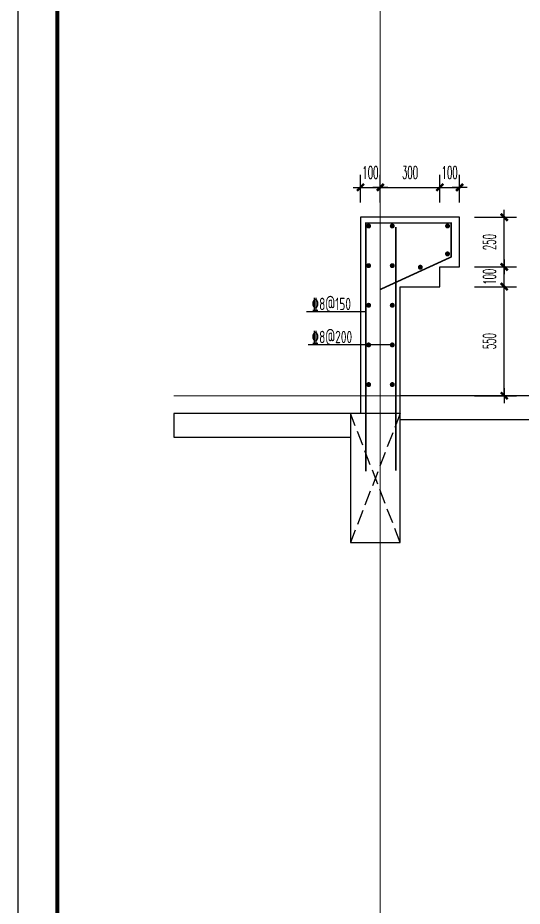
# Model space of a CAD drawing. Extents: x 169490 to 7584583, y -2399407 to 1374371.
# Drawn here: x 738419 to 740965, y 474149 to 478631 of the extents above; entities that cross this region are included whole.
import ezdxf

# ---------------------------------------------------------------- set-up
doc = ezdxf.new("R2010")
doc.units = 0
doc.header["$LTSCALE"] = 100
for name, pattern in [('ACAD_ISO10W100', [18.5, 12, -3, 0.5, -3]), ('DASH', [0.35, 0.25, -0.1]), ('DOTE', [2.42, 2, -0.2, 0.02, -0.2])]:
    doc.linetypes.add(name, pattern=pattern)
doc.layers.get('0').update_dxf_attribs({"linetype": 'CONTINUOUS'})
doc.layers.get('DEFPOINTS').update_dxf_attribs({"linetype": 'CONTINUOUS'})
doc.layers.add('DOTE', color=147, linetype='DOTE', lineweight=15)
for name, color, linetype in [('S-DETL-RBAR', 1, 'CONTINUOUS'), ('S-DETL-TEXT', 7, 'CONTINUOUS'), ('WALL', 7, 'CONTINUOUS'), ('图框', 140, 'CONTINUOUS'), ('尺寸标注', 3, 'CONTINUOUS')]:
    doc.layers.add(name, color=color, linetype=linetype)
doc.styles.add('DIM_FONT_T3', font='SIMPLEX', dxfattribs={"width": 0.494118, "bigfont": 'GBCBIG'})
doc.styles.add('TSSD_REIN', font='tssdeng.shx', dxfattribs={"width": 0.7, "bigfont": 'hztxt.shx'})
doc.dimstyles.new('DIMN100$TCH&&25', dxfattribs={"dimtxt": 63.75, "dimasz": 0.25, "dimexe": 62.5, "dimexo": 75, "dimgap": 43.125, "dimtad": 1, "dimdec": 0, "dimzin": 0, "dimdsep": 46, "dimtxsty": 'DIM_FONT_T3', "dimblk": '_DIMX', "dimcen": 0.09, "dimclrt": 7, "dimadec": 0, "dimazin": 0, "dimtfac": 1, "dimtdec": 0, "dimtix": 1, "dimtmove": 2, "dimatfit": 3, "dimldrblk": '_DIMX', "dimfxl": 10, "dimtolj": 1, "dimtzin": 0, "dimarcsym": 0})

# ---------------------------------------------------------------- blocks, each defined once
blk = doc.blocks.new('_DIMX')
blk.add_line((-150, 0), (150, 0))
at = {"const_width": 50}
blk.add_lwpolyline([(-70, -70), (70, 70)], dxfattribs=at)
blk = doc.blocks.new('*D333')
at = {"layer": 'DEFPOINTS', "color": 0, "transparency": 16777216}
for p in [(740648.8, 477624.8), (740874.2, 477624.8), (740648.8, 477374.8)]:
    blk.add_point(p, dxfattribs=at)
at = {"layer": '尺寸标注', "color": 0, "lineweight": -2, "transparency": 16777216}
for p, q in [((740723.8, 477624.8), (740936.7, 477624.8)), ((740874.2, 477375), (740874.2, 477624.5)), ((740723.8, 477374.8), (740936.7, 477374.8))]:
    blk.add_line(p, q, dxfattribs=at)
at = {"layer": '尺寸标注', "color": 0, "lineweight": -2, "transparency": 16777216, "xscale": 0.25, "yscale": 0.25, "zscale": 0.25}
for p, rotation in [((740874.2, 477624.8), 90), ((740874.2, 477374.8), 270)]:
    blk.add_blockref('_DIMX', p, dxfattribs=dict(at, rotation=rotation))
at = {"layer": '尺寸标注', "color": 7, "transparency": 16777216, "insert": (740799.2, 477499.8), "char_height": 63.75, "attachment_point": 5, "rotation": 90, "style": 'DIM_FONT_T3'}
blk.add_mtext('\\A1;250', dxfattribs=at)
blk = doc.blocks.new('*D334')
at = {"layer": 'DEFPOINTS', "color": 0, "transparency": 16777216}
for p in [(740648.8, 477374.8), (740874.2, 477374.8), (740648.8, 477274.8)]:
    blk.add_point(p, dxfattribs=at)
at = {"layer": '尺寸标注', "color": 0, "lineweight": -2, "transparency": 16777216}
for p, q in [((740723.8, 477374.8), (740936.7, 477374.8)), ((740874.2, 477375), (740874.2, 477375.3)), ((740874.2, 477274.8), (740874.2, 477374.8)), ((740723.8, 477274.8), (740936.7, 477274.8)), ((740874.2, 477274.5), (740874.2, 477274.3))]:
    blk.add_line(p, q, dxfattribs=at)
at = {"layer": '尺寸标注', "color": 0, "lineweight": -2, "transparency": 16777216, "xscale": 0.25, "yscale": 0.25, "zscale": 0.25}
for p, rotation in [((740874.2, 477374.8), 270), ((740874.2, 477274.8), 90)]:
    blk.add_blockref('_DIMX', p, dxfattribs=dict(at, rotation=rotation))
at = {"layer": '尺寸标注', "color": 7, "transparency": 16777216, "insert": (740799.2, 477324.8), "char_height": 63.75, "attachment_point": 5, "rotation": 90, "style": 'DIM_FONT_T3'}
blk.add_mtext('\\A1;100', dxfattribs=at)
blk = doc.blocks.new('*D335')
at = {"layer": 'DEFPOINTS', "color": 0, "transparency": 16777216}
for p in [(740648.8, 477274.8), (740874.2, 477274.8), (740648.8, 476724.8)]:
    blk.add_point(p, dxfattribs=at)
at = {"layer": '尺寸标注', "color": 0, "lineweight": -2, "transparency": 16777216}
for p, q in [((740723.8, 477274.8), (740936.7, 477274.8)), ((740874.2, 476725), (740874.2, 477274.5)), ((740723.8, 476724.8), (740936.7, 476724.8))]:
    blk.add_line(p, q, dxfattribs=at)
at = {"layer": '尺寸标注', "color": 0, "lineweight": -2, "transparency": 16777216, "xscale": 0.25, "yscale": 0.25, "zscale": 0.25}
for p, rotation in [((740874.2, 477274.8), 90), ((740874.2, 476724.8), 270)]:
    blk.add_blockref('_DIMX', p, dxfattribs=dict(at, rotation=rotation))
at = {"layer": '尺寸标注', "color": 7, "transparency": 16777216, "insert": (740799.2, 476999.8), "char_height": 63.75, "attachment_point": 5, "rotation": 90, "style": 'DIM_FONT_T3'}
blk.add_mtext('\\A1;550', dxfattribs=at)
blk = doc.blocks.new('*D336')
at = {"layer": 'DEFPOINTS', "color": 0, "transparency": 16777216}
for p in [(740648.8, 477775.9), (740548.8, 477624.8), (740648.8, 477624.8)]:
    blk.add_point(p, dxfattribs=at)
at = {"layer": '尺寸标注', "color": 0, "lineweight": -2, "transparency": 16777216}
for p, q in [((740548.8, 477699.8), (740548.8, 477838.4)), ((740648.8, 477699.8), (740648.8, 477838.4)), ((740548.6, 477775.9), (740548.3, 477775.9)), ((740548.8, 477775.9), (740648.8, 477775.9)), ((740649.1, 477775.9), (740649.3, 477775.9))]:
    blk.add_line(p, q, dxfattribs=at)
at = {"layer": '尺寸标注', "color": 0, "lineweight": -2, "transparency": 16777216, "xscale": 0.25, "yscale": 0.25, "zscale": 0.25}
blk.add_blockref('_DIMX', (740548.8, 477775.9), dxfattribs=at)
at = {"layer": '尺寸标注', "color": 0, "lineweight": -2, "transparency": 16777216, "xscale": 0.25, "yscale": 0.25, "zscale": 0.25, "rotation": 180}
blk.add_blockref('_DIMX', (740648.8, 477775.9), dxfattribs=at)
at = {"layer": '尺寸标注', "color": 7, "transparency": 16777216, "insert": (740598.8, 477850.9), "char_height": 63.75, "attachment_point": 5, "style": 'DIM_FONT_T3'}
blk.add_mtext('\\A1;100', dxfattribs=at)
blk = doc.blocks.new('*D337')
at = {"layer": 'DEFPOINTS', "color": 0, "transparency": 16777216}
for p in [(740548.8, 477775.9), (740248.8, 477624.8), (740548.8, 477624.8)]:
    blk.add_point(p, dxfattribs=at)
at = {"layer": '尺寸标注', "color": 0, "lineweight": -2, "transparency": 16777216}
for p, q in [((740248.8, 477699.8), (740248.8, 477838.4)), ((740548.8, 477699.8), (740548.8, 477838.4)), ((740249.1, 477775.9), (740548.6, 477775.9))]:
    blk.add_line(p, q, dxfattribs=at)
at = {"layer": '尺寸标注', "color": 0, "lineweight": -2, "transparency": 16777216, "xscale": 0.25, "yscale": 0.25, "zscale": 0.25, "rotation": 180}
blk.add_blockref('_DIMX', (740248.8, 477775.9), dxfattribs=at)
at = {"layer": '尺寸标注', "color": 0, "lineweight": -2, "transparency": 16777216, "xscale": 0.25, "yscale": 0.25, "zscale": 0.25}
blk.add_blockref('_DIMX', (740548.8, 477775.9), dxfattribs=at)
at = {"layer": '尺寸标注', "color": 7, "transparency": 16777216, "insert": (740398.8, 477850.9), "char_height": 63.75, "attachment_point": 5, "style": 'DIM_FONT_T3'}
blk.add_mtext('\\A1;300', dxfattribs=at)
blk = doc.blocks.new('*D539')
at = {"layer": 'DEFPOINTS', "color": 0, "transparency": 16777216}
for p in [(740248.8, 477775.9), (740148.8, 477624.8), (740248.8, 477624.8)]:
    blk.add_point(p, dxfattribs=at)
at = {"layer": '尺寸标注', "color": 0, "lineweight": -2, "transparency": 16777216}
for p, q in [((740148.8, 477699.8), (740148.8, 477838.4)), ((740248.8, 477699.8), (740248.8, 477838.4)), ((740148.6, 477775.9), (740148.3, 477775.9)), ((740148.8, 477775.9), (740248.8, 477775.9)), ((740249.1, 477775.9), (740249.3, 477775.9))]:
    blk.add_line(p, q, dxfattribs=at)
at = {"layer": '尺寸标注', "color": 0, "lineweight": -2, "transparency": 16777216, "xscale": 0.25, "yscale": 0.25, "zscale": 0.25}
blk.add_blockref('_DIMX', (740148.8, 477775.9), dxfattribs=at)
at = {"layer": '尺寸标注', "color": 0, "lineweight": -2, "transparency": 16777216, "xscale": 0.25, "yscale": 0.25, "zscale": 0.25, "rotation": 180}
blk.add_blockref('_DIMX', (740248.8, 477775.9), dxfattribs=at)
at = {"layer": '尺寸标注', "color": 7, "transparency": 16777216, "insert": (740198.8, 477850.9), "char_height": 63.75, "attachment_point": 5, "style": 'DIM_FONT_T3'}
blk.add_mtext('\\A1;100', dxfattribs=at)

msp = doc.modelspace()

# ---------------------------------------------------------------- linework, layer by layer
at = {"layer": 'DOTE', "linetype": 'ACAD_ISO10W100', "ltscale": 100}
for p, q in [((740248.8, 485424.8), (740248.8, 471224.8)), ((739207, 476724.8), (743876, 476724.8))]:
    msp.add_line(p, q, dxfattribs=at)
at = {"layer": 'S-DETL-RBAR', "const_width": 7.5}
for points in [[(740176, 476342.7), (740176, 477596.3), (740606.5, 477596.3), (740606.5, 477424.7), (740248.8, 477260.8)], [(740326.8, 477576), (740326.8, 476347.2)]]:
    msp.add_lwpolyline(points, dxfattribs=at)
at = {"layer": 'S-DETL-RBAR', "const_width": 12.5}
for points in [[(740183.6, 477580.9, 1), (740196.1, 477580.9, 1)], [(740302.9, 477580.9, 1), (740315.4, 477580.9, 1)], [(740581.6, 477580.9, 1), (740594.1, 477580.9, 1)], [(740581.6, 477440.1, 1), (740594.1, 477440.1, 1)], [(740183.6, 477380.9, 1), (740196.1, 477380.9, 1)], [(740302.9, 477380.9, 1), (740315.4, 477380.9, 1)], [(740444.6, 477372.8, 1), (740457.1, 477372.8, 1)], [(740183.6, 477180.9, 1), (740196.1, 477180.9, 1)], [(740302.9, 477180.9, 1), (740315.4, 477180.9, 1)], [(740183.6, 476980.9, 1), (740196.1, 476980.9, 1)], [(740302.9, 476980.9, 1), (740315.4, 476980.9, 1)], [(740183.6, 476780.9, 1), (740196.1, 476780.9, 1)], [(740302.9, 476780.9, 1), (740315.4, 476780.9, 1)]]:
    msp.add_lwpolyline(points, format="xyb", close=True, dxfattribs=at)
at = {"layer": 'S-DETL-TEXT'}
for p, q in [((740176, 477147.6), (739877, 477147.6)), ((740309.2, 476980.9), (739884.3, 476980.9))]:
    msp.add_line(p, q, dxfattribs=at)
at = {"layer": 'WALL'}
for p, q in [((740648.8, 477624.8), (740148.8, 477624.8)), ((740148.8, 477624.8), (740148.8, 476634.8)), ((740648.8, 477374.8), (740648.8, 477624.8)), ((740548.8, 477274.8), (740548.8, 477374.8)), ((740548.8, 477374.8), (740648.8, 477374.8)), ((740348.8, 476634.8), (740348.8, 477274.8)), ((740348.8, 477274.8), (740548.8, 477274.8)), ((742748.8, 476724.8), (740348.8, 476724.8)), ((740348.8, 476634.8), (739207, 476634.8)), ((739207, 476634.8), (739207, 476514.8)), ((740098.8, 476634.8), (740098.8, 475984.7)), ((740348.8, 475984.7), (740348.8, 476634.8)), ((740348.8, 476604.8), (741348.8, 476604.8)), ((739207, 476514.8), (740098.8, 476514.8)), ((740098.8, 475984.7), (740348.8, 475984.7))]:
    msp.add_line(p, q, dxfattribs=at)
at = {"layer": 'WALL', "linetype": 'DASH', "ltscale": 3}
for p, q in [((740348.8, 476634.8), (740098.8, 475984.7)), ((740348.8, 475984.7), (740098.8, 476634.8))]:
    msp.add_line(p, q, dxfattribs=at)
at = {"layer": '图框'}
msp.add_lwpolyline([(738419.3, 488385.4), (738419.3, 467365.4), (750299.3, 467365.4), (750299.3, 488385.4)], close=True, dxfattribs=at)
at = {"layer": '图框', "const_width": 20}
msp.add_lwpolyline([(738619.3, 487885.4), (738619.3, 467565.4), (750099.3, 467565.4), (750099.3, 487885.4)], close=True, dxfattribs=at)

# ---------------------------------------------------------------- texts
at = {"layer": 'S-DETL-TEXT', "style": 'TSSD_REIN', "width": 0.7}
for s, p in [('%%1328@150', (739902.4, 477156.4)), ('%%1328@200', (739902.4, 476989.7))]:
    msp.add_text(s, height=62.5, dxfattribs=at).set_placement(p)

# ---------------------------------------------------------------- dimensions: what is measured, and where the dimension line sits
at = {"layer": '尺寸标注'}
for p1, p2, distance, picture, middle in [((740148.8, 477624.8), (740248.8, 477624.8), 151.1, '*D539', (740198.8, 477850.9)), ((740248.8, 477624.8), (740548.8, 477624.8), 151.1, '*D337', (740398.8, 477850.9)), ((740548.8, 477624.8), (740648.8, 477624.8), 151.1, '*D336', (740598.8, 477850.9)), ((740648.8, 477374.8), (740648.8, 477624.8), -225.3, '*D333', (740799.2, 477499.8)), ((740648.8, 477274.8), (740648.8, 477374.8), -225.3, '*D334', (740799.2, 477324.8)), ((740648.8, 476724.8), (740648.8, 477274.8), -225.3, '*D335', (740799.2, 476999.8))]:
    dim = msp.add_aligned_dim(p1=p1, p2=p2, distance=distance, dimstyle='DIMN100$TCH&&25', dxfattribs=at)
    dim.commit()
    dim.dimension.update_dxf_attribs({"geometry": picture, "text_midpoint": middle})

doc.saveas('drawing.dxf')
